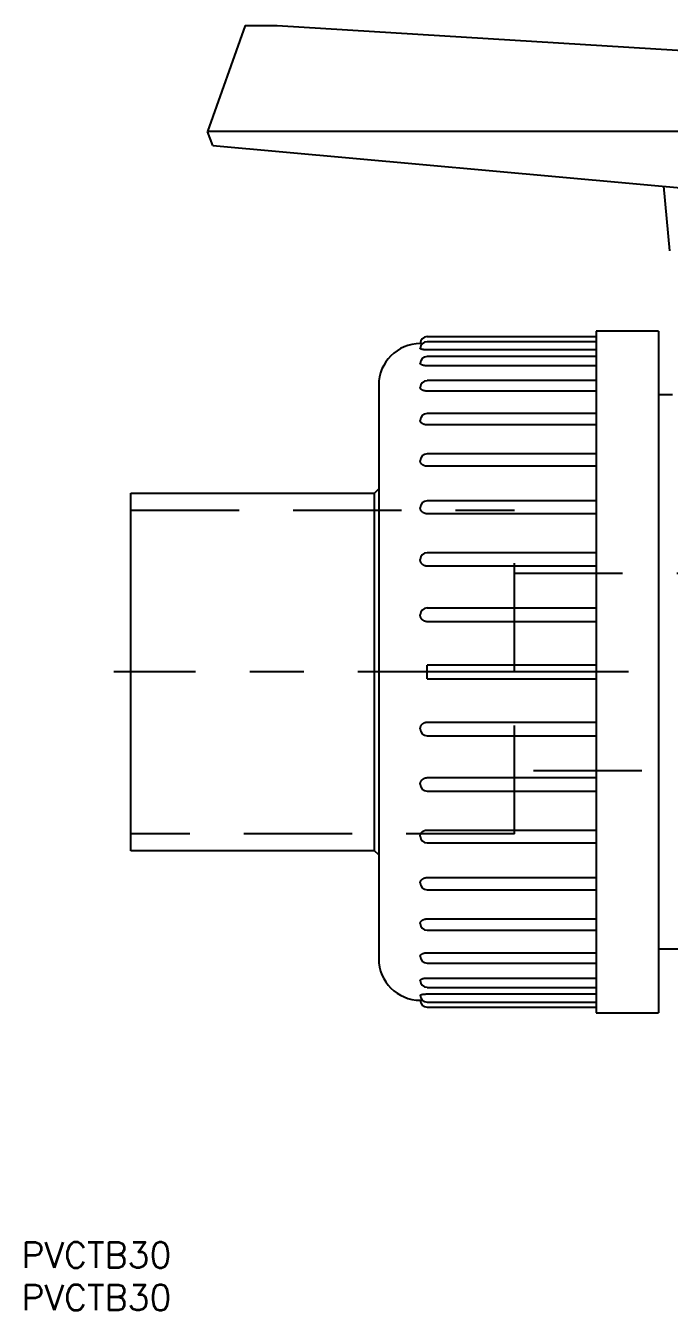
# Model space of a CAD drawing. Extents: x -245 to 42, y -75 to 81.
# Drawn here: x -245.1 to -169.5, y -74.9 to 75.9 of the extents above; entities that cross this region are included whole.
import ezdxf

# ---------------------------------------------------------------- set-up
doc = ezdxf.new("R2010")
doc.units = 0
doc.linetypes.add('CENTER', pattern=[50.8, 31.75, -6.35, 6.35, -6.35])
doc.linetypes.add('DASHED', pattern=[19.05, 12.7, -6.35])
doc.layers.get('0').update_dxf_attribs({"linetype": 'CONTINUOUS'})
doc.layers.add('CENTER', color=1, linetype='CENTER')
doc.styles.get("Standard").update_dxf_attribs({"font": 'txt.shx', "height": 3, "bigfont": 'bigfont.shx'})

msp = doc.modelspace()

# ---------------------------------------------------------------- linework, layer by layer
at = {"color": 7, "linetype": 'CONTINUOUS'}
for p, q in [((-219.31, 75.86), (-223.71, 63.45)), ((-219.31, 75.86), (-215.54, 75.86)), ((-215.54, 75.86), (-153.71, 72.08)), ((-223.08, 61.79), (-223.71, 63.45)), ((-94.82, 63.45), (-223.71, 63.45)), ((-223.08, 61.79), (-153.71, 55.53)), ((-170.21, 57.02), (-169.52, 49.41)), ((-178.1, 39.35), (-197.94, 39.35)), ((-178.1, 40), (-178.1, -40)), ((-170.79, 40), (-178.1, 40)), ((-170.79, 40), (-170.79, -40)), ((-198.75, 38.54), (-198.75, 38.54)), ((-198.75, 38.54), (-198.75, 38.54)), ((-198.75, 38.54), (-198.75, 38.54)), ((-198.75, 38.54), (-198.75, 38.54)), ((-198.75, 38.54), (-198.75, 38.54)), ((-198.75, 38.54), (-198.75, 38.54)), ((-198.74, 38.54), (-198.75, 38.54)), ((-198.75, 37.95), (-198.75, 37.95)), ((-198.75, 37.94), (-198.75, 37.95)), ((-198.75, 37.93), (-198.75, 37.94)), ((-198.74, 37.93), (-198.75, 37.93)), ((-198.74, 38.54), (-198.74, 38.54)), ((-198.74, 38.54), (-198.74, 38.54)), ((-198.73, 38.54), (-198.74, 38.54)), ((-198.73, 37.92), (-198.74, 37.93)), ((-198.73, 38.54), (-198.73, 38.54)), ((-198.72, 38.54), (-198.73, 38.54)), ((-198.72, 37.91), (-198.73, 37.92)), ((-198.72, 38.54), (-198.72, 38.54)), ((-198.71, 38.54), (-198.72, 38.54)), ((-198.71, 37.91), (-198.72, 37.91)), ((-198.71, 38.54), (-198.71, 38.54)), ((-198.7, 38.54), (-198.71, 38.54)), ((-198.7, 37.9), (-198.71, 37.91)), ((-198.69, 38.54), (-198.7, 38.54)), ((-198.69, 37.89), (-198.7, 37.9)), ((-198.69, 38.54), (-198.69, 38.54)), ((-198.68, 38.54), (-198.69, 38.54)), ((-198.67, 37.89), (-198.69, 37.89)), ((-198.67, 38.53), (-198.68, 38.54)), ((-198.66, 38.53), (-198.67, 38.53)), ((-198.65, 37.88), (-198.67, 37.89)), ((-198.65, 38.53), (-198.66, 38.53)), ((-198.64, 38.53), (-198.65, 38.53)), ((-198.64, 37.88), (-198.65, 37.88)), ((-198.64, 38.53), (-198.64, 38.53)), ((-198.63, 38.53), (-198.64, 38.53)), ((-198.62, 37.87), (-198.64, 37.88)), ((-198.62, 38.53), (-198.63, 38.53)), ((-198.61, 38.53), (-198.62, 38.53)), ((-198.6, 37.87), (-198.62, 37.87)), ((-198.59, 38.53), (-198.61, 38.53)), ((-198.57, 37.86), (-198.6, 37.87)), ((-198.58, 38.53), (-198.59, 38.53)), ((-198.57, 38.53), (-198.58, 38.53)), ((-198.56, 38.53), (-198.57, 38.53)), ((-198.55, 37.85), (-198.57, 37.86)), ((-198.55, 38.53), (-198.56, 38.53)), ((-198.53, 38.53), (-198.55, 38.53)), ((-198.52, 37.85), (-198.55, 37.85)), ((-198.52, 38.53), (-198.53, 38.53)), ((-198.51, 38.53), (-198.52, 38.53)), ((-198.5, 37.84), (-198.52, 37.85)), ((-198.47, 37.84), (-198.5, 37.84)), ((-198.44, 37.84), (-198.47, 37.84)), ((-198.42, 37.83), (-198.44, 37.84)), ((-198.39, 37.83), (-198.42, 37.83)), ((-198.36, 37.82), (-198.39, 37.83)), ((-198.32, 37.82), (-198.36, 37.82)), ((-198.29, 37.82), (-198.32, 37.82)), ((-198.26, 37.81), (-198.29, 37.82)), ((-198.22, 37.81), (-198.26, 37.81)), ((-198.19, 37.81), (-198.22, 37.81)), ((-198.15, 37.81), (-198.19, 37.81)), ((-198.12, 37.81), (-198.15, 37.81)), ((-198.08, 37.8), (-198.12, 37.81)), ((-198.05, 37.8), (-198.08, 37.8)), ((-198.01, 37.8), (-198.05, 37.8)), ((-197.97, 37.8), (-198.01, 37.8)), ((-197.94, 37.8), (-197.97, 37.8)), ((-178.1, 38.76), (-197.94, 38.76)), ((-178.1, 37.8), (-197.94, 37.8)), ((-198.75, 36.2), (-198.75, 36.21)), ((-198.75, 36.19), (-198.75, 36.2)), ((-178.1, 37.03), (-197.94, 37.03)), ((-198.75, 36.18), (-198.75, 36.19)), ((-198.74, 36.16), (-198.75, 36.18)), ((-198.73, 36.15), (-198.74, 36.16)), ((-198.72, 36.14), (-198.73, 36.15)), ((-198.71, 36.13), (-198.72, 36.14)), ((-198.7, 36.11), (-198.71, 36.13)), ((-198.69, 36.1), (-198.7, 36.11)), ((-198.67, 36.09), (-198.69, 36.1)), ((-198.65, 36.08), (-198.67, 36.09)), ((-198.64, 36.07), (-198.65, 36.08)), ((-198.62, 36.06), (-198.64, 36.07)), ((-198.6, 36.05), (-198.62, 36.06)), ((-198.57, 36.04), (-198.6, 36.05)), ((-198.55, 36.03), (-198.57, 36.04)), ((-198.52, 36.02), (-198.55, 36.03)), ((-198.5, 36.01), (-198.52, 36.02)), ((-198.47, 36), (-198.5, 36.01)), ((-198.44, 35.99), (-198.47, 36)), ((-198.42, 35.98), (-198.44, 35.99)), ((-198.39, 35.97), (-198.42, 35.98)), ((-198.36, 35.97), (-198.39, 35.97)), ((-198.32, 35.96), (-198.36, 35.97)), ((-198.29, 35.96), (-198.32, 35.96)), ((-198.26, 35.95), (-198.29, 35.96)), ((-198.22, 35.94), (-198.26, 35.95)), ((-198.19, 35.94), (-198.22, 35.94)), ((-198.15, 35.94), (-198.19, 35.94)), ((-198.12, 35.93), (-198.15, 35.94)), ((-198.08, 35.93), (-198.12, 35.93)), ((-198.05, 35.93), (-198.08, 35.93)), ((-198.01, 35.93), (-198.05, 35.93)), ((-197.97, 35.93), (-198.01, 35.93)), ((-197.94, 35.93), (-197.97, 35.93)), ((-178.1, 35.93), (-197.94, 35.93)), ((-203.63, 33.66), (-203.63, -33.66)), ((-198.75, 33.36), (-198.75, 33.37)), ((-198.75, 33.34), (-198.75, 33.36)), ((-198.75, 33.32), (-198.75, 33.34)), ((-198.74, 33.3), (-198.75, 33.32)), ((-198.73, 33.28), (-198.74, 33.3)), ((-198.72, 33.26), (-198.73, 33.28)), ((-198.71, 33.25), (-198.72, 33.26)), ((-198.7, 33.23), (-198.71, 33.25)), ((-198.69, 33.21), (-198.7, 33.23)), ((-198.67, 33.19), (-198.69, 33.21)), ((-198.65, 33.18), (-198.67, 33.19)), ((-198.64, 33.16), (-198.65, 33.18)), ((-178.1, 34.19), (-197.94, 34.19)), ((-198.62, 33.15), (-198.64, 33.16)), ((-198.6, 33.13), (-198.62, 33.15)), ((-198.57, 33.12), (-198.6, 33.13)), ((-198.55, 33.1), (-198.57, 33.12)), ((-198.52, 33.09), (-198.55, 33.1)), ((-198.5, 33.07), (-198.52, 33.09)), ((-198.47, 33.06), (-198.5, 33.07)), ((-198.44, 33.05), (-198.47, 33.06)), ((-198.42, 33.04), (-198.44, 33.05)), ((-198.39, 33.03), (-198.42, 33.04)), ((-198.36, 33.02), (-198.39, 33.03)), ((-198.32, 33.01), (-198.36, 33.02)), ((-198.29, 33), (-198.32, 33.01)), ((-198.26, 32.99), (-198.29, 33)), ((-198.22, 32.99), (-198.26, 32.99)), ((-198.19, 32.98), (-198.22, 32.99)), ((-198.15, 32.97), (-198.19, 32.98)), ((-198.12, 32.97), (-198.15, 32.97)), ((-198.08, 32.97), (-198.12, 32.97)), ((-198.05, 32.96), (-198.08, 32.97)), ((-198.01, 32.96), (-198.05, 32.96)), ((-197.97, 32.96), (-198.01, 32.96)), ((-197.94, 32.96), (-197.97, 32.96)), ((-178.1, 32.96), (-197.94, 32.96)), ((-169.16, 32.52), (-170.79, 32.52)), ((-178.1, 30.33), (-197.94, 30.33)), ((-198.75, 29.5), (-198.75, 29.52)), ((-198.75, 29.48), (-198.75, 29.5)), ((-198.75, 29.45), (-198.75, 29.48)), ((-198.74, 29.43), (-198.75, 29.45)), ((-198.73, 29.4), (-198.74, 29.43)), ((-198.72, 29.38), (-198.73, 29.4)), ((-198.71, 29.36), (-198.72, 29.38)), ((-198.7, 29.33), (-198.71, 29.36)), ((-198.69, 29.31), (-198.7, 29.33)), ((-198.67, 29.29), (-198.69, 29.31)), ((-198.65, 29.27), (-198.67, 29.29)), ((-198.64, 29.25), (-198.65, 29.27)), ((-198.62, 29.23), (-198.64, 29.25)), ((-198.6, 29.21), (-198.62, 29.23)), ((-198.57, 29.19), (-198.6, 29.21)), ((-198.55, 29.17), (-198.57, 29.19)), ((-198.52, 29.15), (-198.55, 29.17)), ((-198.5, 29.14), (-198.52, 29.15)), ((-198.47, 29.12), (-198.5, 29.14)), ((-198.44, 29.11), (-198.47, 29.12)), ((-198.42, 29.09), (-198.44, 29.11)), ((-198.39, 29.08), (-198.42, 29.09)), ((-198.36, 29.07), (-198.39, 29.08)), ((-198.32, 29.06), (-198.36, 29.07)), ((-198.29, 29.04), (-198.32, 29.06)), ((-198.26, 29.03), (-198.29, 29.04)), ((-198.22, 29.03), (-198.26, 29.03)), ((-198.19, 29.02), (-198.22, 29.03)), ((-198.15, 29.01), (-198.19, 29.02)), ((-198.12, 29), (-198.15, 29.01)), ((-198.08, 29), (-198.12, 29)), ((-198.05, 29), (-198.08, 29)), ((-198.01, 28.99), (-198.05, 29)), ((-197.97, 28.99), (-198.01, 28.99)), ((-197.94, 28.99), (-197.97, 28.99)), ((-178.1, 28.99), (-197.94, 28.99)), ((-198.75, 24.74), (-198.75, 24.77)), ((-198.75, 24.72), (-198.75, 24.74)), ((-198.75, 24.69), (-198.75, 24.72)), ((-198.74, 24.66), (-198.75, 24.69)), ((-198.73, 24.63), (-198.74, 24.66)), ((-198.72, 24.6), (-198.73, 24.63)), ((-198.71, 24.58), (-198.72, 24.6)), ((-198.7, 24.55), (-198.71, 24.58)), ((-198.69, 24.52), (-198.7, 24.55)), ((-198.67, 24.5), (-198.69, 24.52)), ((-198.65, 24.47), (-198.67, 24.5)), ((-198.64, 24.45), (-198.65, 24.47)), ((-198.62, 24.43), (-198.64, 24.45)), ((-198.6, 24.4), (-198.62, 24.43)), ((-198.57, 24.38), (-198.6, 24.4)), ((-198.55, 24.36), (-198.57, 24.38)), ((-198.52, 24.34), (-198.55, 24.36)), ((-198.5, 24.32), (-198.52, 24.34)), ((-198.47, 24.3), (-198.5, 24.32)), ((-198.44, 24.28), (-198.47, 24.3)), ((-198.42, 24.26), (-198.44, 24.28)), ((-198.39, 24.25), (-198.42, 24.26)), ((-198.36, 24.23), (-198.39, 24.25)), ((-198.32, 24.22), (-198.36, 24.23)), ((-198.29, 24.2), (-198.32, 24.22)), ((-198.26, 24.19), (-198.29, 24.2)), ((-198.22, 24.18), (-198.26, 24.19)), ((-198.19, 24.17), (-198.22, 24.18)), ((-198.15, 24.16), (-198.19, 24.17)), ((-198.12, 24.16), (-198.15, 24.16)), ((-198.08, 24.15), (-198.12, 24.16)), ((-198.05, 24.15), (-198.08, 24.15)), ((-198.01, 24.14), (-198.05, 24.15)), ((-197.97, 24.14), (-198.01, 24.14)), ((-197.94, 24.14), (-197.97, 24.14)), ((-178.1, 25.58), (-197.94, 25.58)), ((-178.1, 24.14), (-197.94, 24.14)), ((-204.12, 21), (-203.63, 21.49)), ((-232.71, 21), (-204.12, 21)), ((-232.71, -21), (-232.71, 21)), ((-204.12, -21), (-204.12, 21)), ((-178.1, 20.08), (-197.94, 20.08)), ((-198.75, 19.24), (-198.75, 19.27)), ((-198.75, 19.21), (-198.75, 19.24)), ((-198.75, 19.18), (-198.75, 19.21)), ((-198.74, 19.14), (-198.75, 19.18)), ((-198.73, 19.11), (-198.74, 19.14)), ((-198.72, 19.08), (-198.73, 19.11)), ((-198.71, 19.05), (-198.72, 19.08)), ((-198.7, 19.02), (-198.71, 19.05)), ((-198.69, 18.99), (-198.7, 19.02)), ((-198.67, 18.96), (-198.69, 18.99)), ((-198.65, 18.93), (-198.67, 18.96)), ((-198.64, 18.91), (-198.65, 18.93)), ((-198.62, 18.88), (-198.64, 18.91)), ((-198.6, 18.85), (-198.62, 18.88)), ((-198.57, 18.83), (-198.6, 18.85)), ((-198.55, 18.8), (-198.57, 18.83)), ((-198.52, 18.78), (-198.55, 18.8)), ((-198.5, 18.75), (-198.52, 18.78)), ((-198.47, 18.73), (-198.5, 18.75)), ((-198.44, 18.71), (-198.47, 18.73)), ((-198.42, 18.7), (-198.44, 18.71)), ((-198.39, 18.68), (-198.42, 18.7)), ((-198.36, 18.66), (-198.39, 18.68)), ((-198.32, 18.64), (-198.36, 18.66)), ((-198.29, 18.63), (-198.32, 18.64)), ((-198.26, 18.62), (-198.29, 18.63)), ((-198.22, 18.6), (-198.26, 18.62)), ((-198.19, 18.59), (-198.22, 18.6)), ((-198.15, 18.58), (-198.19, 18.59)), ((-198.12, 18.58), (-198.15, 18.58)), ((-198.08, 18.57), (-198.12, 18.58)), ((-198.05, 18.57), (-198.08, 18.57)), ((-198.01, 18.56), (-198.05, 18.57)), ((-197.97, 18.56), (-198.01, 18.56)), ((-197.94, 18.56), (-197.97, 18.56)), ((-178.1, 18.56), (-197.94, 18.56)), ((-178.1, 13.99), (-197.94, 13.99)), ((-198.75, 13.15), (-198.75, 13.18)), ((-198.75, 13.11), (-198.75, 13.15)), ((-198.75, 13.08), (-198.75, 13.11)), ((-198.74, 13.04), (-198.75, 13.08)), ((-198.73, 13.01), (-198.74, 13.04)), ((-198.72, 12.98), (-198.73, 13.01)), ((-198.71, 12.94), (-198.72, 12.98)), ((-198.7, 12.91), (-198.71, 12.94)), ((-198.69, 12.88), (-198.7, 12.91)), ((-198.67, 12.85), (-198.69, 12.88)), ((-198.65, 12.82), (-198.67, 12.85)), ((-198.64, 12.79), (-198.65, 12.82)), ((-198.62, 12.76), (-198.64, 12.79)), ((-198.6, 12.73), (-198.62, 12.76)), ((-198.57, 12.7), (-198.6, 12.73)), ((-198.55, 12.67), (-198.57, 12.7)), ((-198.52, 12.65), (-198.55, 12.67)), ((-198.5, 12.62), (-198.52, 12.65)), ((-198.47, 12.6), (-198.5, 12.62)), ((-198.44, 12.58), (-198.47, 12.6)), ((-198.42, 12.56), (-198.44, 12.58)), ((-198.39, 12.54), (-198.42, 12.56)), ((-198.36, 12.52), (-198.39, 12.54)), ((-198.32, 12.51), (-198.36, 12.52)), ((-198.29, 12.49), (-198.32, 12.51)), ((-198.26, 12.47), (-198.29, 12.49)), ((-198.22, 12.46), (-198.26, 12.47)), ((-198.19, 12.45), (-198.22, 12.46)), ((-198.15, 12.44), (-198.19, 12.45)), ((-198.12, 12.43), (-198.15, 12.44)), ((-198.08, 12.43), (-198.12, 12.43)), ((-198.05, 12.42), (-198.08, 12.43)), ((-198.01, 12.42), (-198.05, 12.42)), ((-197.97, 12.41), (-198.01, 12.42)), ((-197.94, 12.41), (-197.97, 12.41)), ((-178.1, 12.41), (-197.94, 12.41)), ((-198.75, 6.66), (-198.75, 6.69)), ((-198.75, 6.62), (-198.75, 6.66)), ((-198.75, 6.59), (-198.75, 6.62)), ((-198.74, 6.55), (-198.75, 6.59)), ((-198.73, 6.51), (-198.74, 6.55)), ((-198.72, 6.48), (-198.73, 6.51)), ((-198.71, 6.44), (-198.72, 6.48)), ((-198.7, 6.41), (-198.71, 6.44)), ((-198.69, 6.37), (-198.7, 6.41)), ((-198.67, 6.34), (-198.69, 6.37)), ((-198.65, 6.31), (-198.67, 6.34)), ((-198.64, 6.28), (-198.65, 6.31)), ((-198.62, 6.25), (-198.64, 6.28)), ((-198.6, 6.22), (-198.62, 6.25)), ((-198.57, 6.19), (-198.6, 6.22)), ((-198.55, 6.16), (-198.57, 6.19)), ((-198.52, 6.13), (-198.55, 6.16)), ((-198.5, 6.11), (-198.52, 6.13)), ((-198.47, 6.09), (-198.5, 6.11)), ((-198.44, 6.06), (-198.47, 6.09)), ((-198.42, 6.04), (-198.44, 6.06)), ((-198.39, 6.02), (-198.42, 6.04)), ((-178.1, 7.5), (-197.94, 7.5)), ((-198.36, 6), (-198.39, 6.02)), ((-198.32, 5.99), (-198.36, 6)), ((-198.29, 5.97), (-198.32, 5.99)), ((-198.26, 5.95), (-198.29, 5.97)), ((-198.22, 5.94), (-198.26, 5.95)), ((-198.19, 5.93), (-198.22, 5.94)), ((-198.15, 5.92), (-198.19, 5.93)), ((-198.12, 5.91), (-198.15, 5.92)), ((-198.08, 5.9), (-198.12, 5.91)), ((-198.05, 5.9), (-198.08, 5.9)), ((-198.01, 5.89), (-198.05, 5.9)), ((-197.97, 5.89), (-198.01, 5.89)), ((-197.94, 5.89), (-197.97, 5.89)), ((-178.1, 5.89), (-197.94, 5.89)), ((-178.1, 0.81), (-197.94, 0.81)), ((-197.94, -0.81), (-197.94, 0.81)), ((-197.94, -0.81), (-178.1, -0.81)), ((-198.42, -6.04), (-198.39, -6.02)), ((-198.39, -6.02), (-198.36, -6)), ((-198.36, -6), (-198.32, -5.99)), ((-198.32, -5.99), (-198.29, -5.97)), ((-198.29, -5.97), (-198.26, -5.95)), ((-198.26, -5.95), (-198.22, -5.94)), ((-198.22, -5.94), (-198.19, -5.93)), ((-198.19, -5.93), (-198.15, -5.92)), ((-198.15, -5.92), (-198.12, -5.91)), ((-198.12, -5.91), (-198.08, -5.9)), ((-198.08, -5.9), (-198.05, -5.9)), ((-198.05, -5.9), (-198.01, -5.89)), ((-198.01, -5.89), (-197.97, -5.89)), ((-197.97, -5.89), (-197.94, -5.89)), ((-197.94, -5.89), (-178.1, -5.89)), ((-198.75, -6.59), (-198.74, -6.55)), ((-198.75, -6.62), (-198.75, -6.59)), ((-198.75, -6.66), (-198.75, -6.62)), ((-198.75, -6.69), (-198.75, -6.66)), ((-198.74, -6.55), (-198.73, -6.51)), ((-198.73, -6.51), (-198.72, -6.48)), ((-198.72, -6.48), (-198.71, -6.44)), ((-198.71, -6.44), (-198.7, -6.41)), ((-198.7, -6.41), (-198.69, -6.37)), ((-198.69, -6.37), (-198.67, -6.34)), ((-198.67, -6.34), (-198.65, -6.31)), ((-198.65, -6.31), (-198.64, -6.28)), ((-198.64, -6.28), (-198.62, -6.25)), ((-198.62, -6.25), (-198.6, -6.22)), ((-198.6, -6.22), (-198.57, -6.19)), ((-198.57, -6.19), (-198.55, -6.16)), ((-198.55, -6.16), (-198.52, -6.13)), ((-198.52, -6.13), (-198.5, -6.11)), ((-198.5, -6.11), (-198.47, -6.09)), ((-198.47, -6.09), (-198.44, -6.06)), ((-198.44, -6.06), (-198.42, -6.04)), ((-197.94, -7.5), (-178.1, -7.5)), ((-198.75, -13.08), (-198.74, -13.04)), ((-198.75, -13.11), (-198.75, -13.08)), ((-198.75, -13.15), (-198.75, -13.11)), ((-198.75, -13.18), (-198.75, -13.15)), ((-198.74, -13.04), (-198.73, -13.01)), ((-198.73, -13.01), (-198.72, -12.98)), ((-198.72, -12.98), (-198.71, -12.94)), ((-198.71, -12.94), (-198.7, -12.91)), ((-198.7, -12.91), (-198.69, -12.88)), ((-198.69, -12.88), (-198.67, -12.85)), ((-198.67, -12.85), (-198.65, -12.82)), ((-198.65, -12.82), (-198.64, -12.79)), ((-198.64, -12.79), (-198.62, -12.76)), ((-198.62, -12.76), (-198.6, -12.73)), ((-198.6, -12.73), (-198.57, -12.7)), ((-198.57, -12.7), (-198.55, -12.67)), ((-198.55, -12.67), (-198.52, -12.65)), ((-198.52, -12.65), (-198.5, -12.62)), ((-198.5, -12.62), (-198.47, -12.6)), ((-198.47, -12.6), (-198.44, -12.58)), ((-198.44, -12.58), (-198.42, -12.56)), ((-198.42, -12.56), (-198.39, -12.54)), ((-198.39, -12.54), (-198.36, -12.52)), ((-198.36, -12.52), (-198.32, -12.51)), ((-198.32, -12.51), (-198.29, -12.49)), ((-198.29, -12.49), (-198.26, -12.47)), ((-198.26, -12.47), (-198.22, -12.46)), ((-198.22, -12.46), (-198.19, -12.45)), ((-198.19, -12.45), (-198.15, -12.44)), ((-198.15, -12.44), (-198.12, -12.43)), ((-198.12, -12.43), (-198.08, -12.43)), ((-198.08, -12.43), (-198.05, -12.42)), ((-198.05, -12.42), (-198.01, -12.42)), ((-198.01, -12.42), (-197.97, -12.41)), ((-197.97, -12.41), (-197.94, -12.41)), ((-197.94, -12.41), (-178.1, -12.41)), ((-197.94, -13.99), (-178.1, -13.99)), ((-198.75, -19.18), (-198.74, -19.14)), ((-198.75, -19.21), (-198.75, -19.18)), ((-198.75, -19.24), (-198.75, -19.21)), ((-198.75, -19.27), (-198.75, -19.24)), ((-198.74, -19.14), (-198.73, -19.11)), ((-198.73, -19.11), (-198.72, -19.08)), ((-198.72, -19.08), (-198.71, -19.05)), ((-198.71, -19.05), (-198.7, -19.02)), ((-198.7, -19.02), (-198.69, -18.99)), ((-198.69, -18.99), (-198.67, -18.96)), ((-198.67, -18.96), (-198.65, -18.93)), ((-198.65, -18.93), (-198.64, -18.91)), ((-198.64, -18.91), (-198.62, -18.88)), ((-198.62, -18.88), (-198.6, -18.85)), ((-198.6, -18.85), (-198.57, -18.83)), ((-198.57, -18.83), (-198.55, -18.8)), ((-198.55, -18.8), (-198.52, -18.78)), ((-198.52, -18.78), (-198.5, -18.75)), ((-198.5, -18.75), (-198.47, -18.73)), ((-198.47, -18.73), (-198.44, -18.71)), ((-198.44, -18.71), (-198.42, -18.7)), ((-198.42, -18.7), (-198.39, -18.68)), ((-198.39, -18.68), (-198.36, -18.66)), ((-198.36, -18.66), (-198.32, -18.64)), ((-198.32, -18.64), (-198.29, -18.63)), ((-198.29, -18.63), (-198.26, -18.62)), ((-198.26, -18.62), (-198.22, -18.6)), ((-198.22, -18.6), (-198.19, -18.59)), ((-198.19, -18.59), (-198.15, -18.58)), ((-198.15, -18.58), (-198.12, -18.58)), ((-198.12, -18.58), (-198.08, -18.57)), ((-198.08, -18.57), (-198.05, -18.57)), ((-198.05, -18.57), (-198.01, -18.56)), ((-198.01, -18.56), (-197.97, -18.56)), ((-197.97, -18.56), (-197.94, -18.56)), ((-197.94, -18.56), (-178.1, -18.56)), ((-204.12, -21), (-232.71, -21)), ((-203.63, -21.49), (-204.12, -21)), ((-197.94, -20.08), (-178.1, -20.08)), ((-198.75, -24.69), (-198.74, -24.66)), ((-198.75, -24.72), (-198.75, -24.69)), ((-198.75, -24.74), (-198.75, -24.72)), ((-198.75, -24.77), (-198.75, -24.74)), ((-198.74, -24.66), (-198.73, -24.63)), ((-198.73, -24.63), (-198.72, -24.6)), ((-198.72, -24.6), (-198.71, -24.58)), ((-198.71, -24.58), (-198.7, -24.55)), ((-198.7, -24.55), (-198.69, -24.52)), ((-198.69, -24.52), (-198.67, -24.5)), ((-198.67, -24.5), (-198.65, -24.47)), ((-198.65, -24.47), (-198.64, -24.45)), ((-198.64, -24.45), (-198.62, -24.43)), ((-198.62, -24.43), (-198.6, -24.4)), ((-198.6, -24.4), (-198.57, -24.38)), ((-198.57, -24.38), (-198.55, -24.36)), ((-198.55, -24.36), (-198.52, -24.34)), ((-198.52, -24.34), (-198.5, -24.32)), ((-198.5, -24.32), (-198.47, -24.3)), ((-198.47, -24.3), (-198.44, -24.28)), ((-198.44, -24.28), (-198.42, -24.26)), ((-198.42, -24.26), (-198.39, -24.25)), ((-198.39, -24.25), (-198.36, -24.23)), ((-198.36, -24.23), (-198.32, -24.22)), ((-198.32, -24.22), (-198.29, -24.2)), ((-198.29, -24.2), (-198.26, -24.19)), ((-198.26, -24.19), (-198.22, -24.18)), ((-198.22, -24.18), (-198.19, -24.17)), ((-198.19, -24.17), (-198.15, -24.16)), ((-198.15, -24.16), (-198.12, -24.16)), ((-198.12, -24.16), (-198.08, -24.15)), ((-198.08, -24.15), (-198.05, -24.15)), ((-198.05, -24.15), (-198.01, -24.14)), ((-198.01, -24.14), (-197.97, -24.14)), ((-197.97, -24.14), (-197.94, -24.14)), ((-197.94, -24.14), (-178.1, -24.14)), ((-197.94, -25.58), (-178.1, -25.58)), ((-198.75, -29.45), (-198.74, -29.43)), ((-198.75, -29.48), (-198.75, -29.45)), ((-198.75, -29.5), (-198.75, -29.48)), ((-198.75, -29.52), (-198.75, -29.5)), ((-198.74, -29.43), (-198.73, -29.4)), ((-198.73, -29.4), (-198.72, -29.38)), ((-198.72, -29.38), (-198.71, -29.36)), ((-198.71, -29.36), (-198.7, -29.33)), ((-198.7, -29.33), (-198.69, -29.31)), ((-198.69, -29.31), (-198.67, -29.29)), ((-198.67, -29.29), (-198.65, -29.27)), ((-198.65, -29.27), (-198.64, -29.25)), ((-198.64, -29.25), (-198.62, -29.23)), ((-198.62, -29.23), (-198.6, -29.21)), ((-198.6, -29.21), (-198.57, -29.19)), ((-198.57, -29.19), (-198.55, -29.17)), ((-198.55, -29.17), (-198.52, -29.15)), ((-198.52, -29.15), (-198.5, -29.14)), ((-198.5, -29.14), (-198.47, -29.12)), ((-198.47, -29.12), (-198.44, -29.11)), ((-198.44, -29.11), (-198.42, -29.09)), ((-198.42, -29.09), (-198.39, -29.08)), ((-198.39, -29.08), (-198.36, -29.07)), ((-198.36, -29.07), (-198.32, -29.06)), ((-198.32, -29.06), (-198.29, -29.04)), ((-198.29, -29.04), (-198.26, -29.03)), ((-198.26, -29.03), (-198.22, -29.03)), ((-198.22, -29.03), (-198.19, -29.02)), ((-198.19, -29.02), (-198.15, -29.01)), ((-198.15, -29.01), (-198.12, -29)), ((-198.12, -29), (-198.08, -29)), ((-198.08, -29), (-198.05, -29)), ((-198.05, -29), (-198.01, -28.99)), ((-198.01, -28.99), (-197.97, -28.99)), ((-197.97, -28.99), (-197.94, -28.99)), ((-197.94, -28.99), (-178.1, -28.99)), ((-197.94, -30.33), (-178.1, -30.33)), ((-198.65, -33.18), (-198.64, -33.16)), ((-198.64, -33.16), (-198.62, -33.15)), ((-198.62, -33.15), (-198.6, -33.13)), ((-198.6, -33.13), (-198.57, -33.12)), ((-198.57, -33.12), (-198.55, -33.1)), ((-198.55, -33.1), (-198.52, -33.09)), ((-198.52, -33.09), (-198.5, -33.07)), ((-198.5, -33.07), (-198.47, -33.06)), ((-198.47, -33.06), (-198.44, -33.05)), ((-198.44, -33.05), (-198.42, -33.04)), ((-198.42, -33.04), (-198.39, -33.03)), ((-198.39, -33.03), (-198.36, -33.02)), ((-198.36, -33.02), (-198.32, -33.01)), ((-198.32, -33.01), (-198.29, -33)), ((-198.29, -33), (-198.26, -32.99)), ((-198.26, -32.99), (-198.22, -32.99)), ((-198.22, -32.99), (-198.19, -32.98)), ((-198.19, -32.98), (-198.15, -32.97)), ((-198.15, -32.97), (-198.12, -32.97)), ((-198.12, -32.97), (-198.08, -32.97)), ((-198.08, -32.97), (-198.05, -32.96)), ((-198.05, -32.96), (-198.01, -32.96)), ((-198.01, -32.96), (-197.97, -32.96)), ((-197.97, -32.96), (-197.94, -32.96)), ((-197.94, -32.96), (-178.1, -32.96)), ((-170.79, -32.52), (-136.64, -32.52)), ((-198.75, -33.32), (-198.74, -33.3)), ((-198.75, -33.34), (-198.75, -33.32)), ((-198.75, -33.36), (-198.75, -33.34)), ((-198.75, -33.37), (-198.75, -33.36)), ((-198.74, -33.3), (-198.73, -33.28)), ((-198.73, -33.28), (-198.72, -33.26)), ((-198.72, -33.26), (-198.71, -33.25)), ((-198.71, -33.25), (-198.7, -33.23)), ((-198.7, -33.23), (-198.69, -33.21)), ((-198.69, -33.21), (-198.67, -33.19)), ((-198.67, -33.19), (-198.65, -33.18)), ((-197.94, -34.19), (-178.1, -34.19)), ((-198.75, -36.18), (-198.74, -36.16)), ((-198.75, -36.19), (-198.75, -36.18)), ((-198.75, -36.2), (-198.75, -36.19)), ((-198.74, -36.16), (-198.73, -36.15)), ((-198.73, -36.15), (-198.72, -36.14)), ((-198.72, -36.14), (-198.71, -36.13)), ((-198.71, -36.13), (-198.7, -36.11)), ((-198.7, -36.11), (-198.69, -36.1)), ((-198.69, -36.1), (-198.67, -36.09)), ((-198.67, -36.09), (-198.65, -36.08)), ((-198.65, -36.08), (-198.64, -36.07)), ((-198.64, -36.07), (-198.62, -36.06)), ((-198.62, -36.06), (-198.6, -36.05)), ((-198.6, -36.05), (-198.57, -36.04)), ((-198.57, -36.04), (-198.55, -36.03)), ((-198.55, -36.03), (-198.52, -36.02)), ((-198.52, -36.02), (-198.5, -36.01)), ((-198.5, -36.01), (-198.47, -36)), ((-198.47, -36), (-198.44, -35.99)), ((-198.44, -35.99), (-198.42, -35.98)), ((-198.42, -35.98), (-198.39, -35.97)), ((-198.39, -35.97), (-198.36, -35.97)), ((-198.36, -35.97), (-198.32, -35.96)), ((-198.32, -35.96), (-198.29, -35.96)), ((-198.29, -35.96), (-198.26, -35.95)), ((-198.26, -35.95), (-198.22, -35.94)), ((-198.22, -35.94), (-198.19, -35.94)), ((-198.19, -35.94), (-198.15, -35.94)), ((-198.15, -35.94), (-198.12, -35.93)), ((-198.12, -35.93), (-198.08, -35.93)), ((-198.08, -35.93), (-198.05, -35.93)), ((-198.05, -35.93), (-198.01, -35.93)), ((-198.01, -35.93), (-197.97, -35.93)), ((-197.97, -35.93), (-197.94, -35.93)), ((-197.94, -35.93), (-178.1, -35.93)), ((-198.75, -36.21), (-198.75, -36.2)), ((-197.94, -37.03), (-178.1, -37.03)), ((-198.75, -37.93), (-198.74, -37.93)), ((-198.75, -37.94), (-198.75, -37.93)), ((-198.75, -37.95), (-198.75, -37.94)), ((-198.75, -37.95), (-198.75, -37.95)), ((-198.75, -38.54), (-198.74, -38.54)), ((-198.75, -38.54), (-198.75, -38.54)), ((-198.75, -38.54), (-198.75, -38.54)), ((-198.75, -38.54), (-198.75, -38.54)), ((-198.75, -38.54), (-198.75, -38.54)), ((-198.75, -38.54), (-198.75, -38.54)), ((-198.75, -38.54), (-198.75, -38.54)), ((-198.74, -37.93), (-198.73, -37.92)), ((-198.74, -38.54), (-198.73, -38.54)), ((-198.74, -38.54), (-198.74, -38.54)), ((-198.74, -38.54), (-198.74, -38.54)), ((-198.73, -37.92), (-198.72, -37.91)), ((-198.73, -38.54), (-198.72, -38.54)), ((-198.73, -38.54), (-198.73, -38.54)), ((-198.72, -37.91), (-198.71, -37.91)), ((-198.72, -38.54), (-198.71, -38.54)), ((-198.72, -38.54), (-198.72, -38.54)), ((-198.71, -37.91), (-198.7, -37.9)), ((-198.71, -38.54), (-198.7, -38.54)), ((-198.71, -38.54), (-198.71, -38.54)), ((-198.7, -37.9), (-198.69, -37.89)), ((-198.7, -38.54), (-198.69, -38.54)), ((-198.69, -37.89), (-198.67, -37.89)), ((-198.69, -38.54), (-198.68, -38.54)), ((-198.69, -38.54), (-198.69, -38.54)), ((-198.68, -38.54), (-198.67, -38.53)), ((-198.67, -37.89), (-198.65, -37.88)), ((-198.67, -38.53), (-198.66, -38.53)), ((-198.66, -38.53), (-198.65, -38.53)), ((-198.65, -37.88), (-198.64, -37.88)), ((-198.65, -38.53), (-198.64, -38.53)), ((-198.64, -37.88), (-198.62, -37.87)), ((-198.64, -38.53), (-198.63, -38.53)), ((-198.64, -38.53), (-198.64, -38.53)), ((-198.63, -38.53), (-198.62, -38.53)), ((-198.62, -37.87), (-198.6, -37.87)), ((-198.62, -38.53), (-198.61, -38.53)), ((-198.61, -38.53), (-198.59, -38.53)), ((-198.6, -37.87), (-198.57, -37.86)), ((-198.59, -38.53), (-198.58, -38.53)), ((-198.58, -38.53), (-198.57, -38.53)), ((-198.57, -37.86), (-198.55, -37.85)), ((-198.57, -38.53), (-198.56, -38.53)), ((-198.56, -38.53), (-198.55, -38.53)), ((-198.55, -37.85), (-198.52, -37.85)), ((-198.55, -38.53), (-198.53, -38.53)), ((-198.53, -38.53), (-198.52, -38.53)), ((-198.52, -37.85), (-198.5, -37.84)), ((-198.52, -38.53), (-198.51, -38.53)), ((-198.5, -37.84), (-198.47, -37.84)), ((-198.47, -37.84), (-198.44, -37.84)), ((-198.44, -37.84), (-198.42, -37.83)), ((-198.42, -37.83), (-198.39, -37.83)), ((-198.39, -37.83), (-198.36, -37.82)), ((-198.36, -37.82), (-198.32, -37.82)), ((-198.32, -37.82), (-198.29, -37.82)), ((-198.29, -37.82), (-198.26, -37.81)), ((-198.26, -37.81), (-198.22, -37.81)), ((-198.22, -37.81), (-198.19, -37.81)), ((-198.19, -37.81), (-198.15, -37.81)), ((-198.15, -37.81), (-198.12, -37.81)), ((-198.12, -37.81), (-198.08, -37.8)), ((-198.08, -37.8), (-198.05, -37.8)), ((-198.05, -37.8), (-198.01, -37.8)), ((-198.01, -37.8), (-197.97, -37.8)), ((-197.97, -37.8), (-197.94, -37.8)), ((-197.94, -37.8), (-178.1, -37.8)), ((-197.94, -38.76), (-178.1, -38.76)), ((-197.94, -39.35), (-178.1, -39.35)), ((-178.1, -40), (-170.79, -40))]:
    msp.add_line(p, q, dxfattribs=at)
at = {"color": 3, "linetype": 'DASHED'}
for p, q in [((-232.71, 19), (-187.71, 19)), ((-187.71, -19), (-187.71, 19)), ((-187.71, 11.6), (-153.71, 11.6)), ((-153.71, -11.6), (-187.71, -11.6)), ((-187.71, -19), (-232.71, -19))]:
    msp.add_line(p, q, dxfattribs=at)
at = {"color": 7, "linetype": 'CONTINUOUS'}
for centre, radius, start, end in [((-197.94, 38.54), 0.813, 90, 180), ((-198.75, 33.66), 4.88, 90, 180), ((-197.94, 37.95), 0.813, 90, 180), ((-197.94, 36.21), 0.813, 90, 180), ((-197.94, 33.37), 0.813, 90, 180), ((-197.94, 29.52), 0.813, 90, 180), ((-197.94, 24.77), 0.813, 90, 180), ((-197.94, 19.27), 0.813, 90, 180), ((-197.94, 13.18), 0.813, 90, 180), ((-197.94, 6.69), 0.813, 90, 180), ((-197.94, -6.69), 0.813, 180, 270), ((-197.94, -13.18), 0.813, 180, 270), ((-197.94, -19.27), 0.813, 180, 270), ((-197.94, -24.77), 0.813, 180, 270), ((-197.94, -29.52), 0.813, 180, 270), ((-198.75, -33.66), 4.88, 180, 270), ((-197.94, -33.37), 0.813, 180, 270), ((-197.94, -36.21), 0.813, 180, 270), ((-197.94, -37.95), 0.813, 180, 270), ((-197.94, -38.54), 0.813, 180, 270)]:
    msp.add_arc(centre, radius, start, end, dxfattribs=at)
at = {"layer": 'CENTER', "color": 1, "linetype": 'CENTER'}
msp.add_line((-72.71, 0), (-234.71, 0), dxfattribs=at)

# ---------------------------------------------------------------- texts
at = {"color": 7, "linetype": 'CONTINUOUS'}
for p in [(-245.57, -69.94), (-245.57, -74.94)]:
    msp.add_text('PVCTB30', height=3, dxfattribs=at).set_placement(p)

doc.saveas('drawing.dxf')
